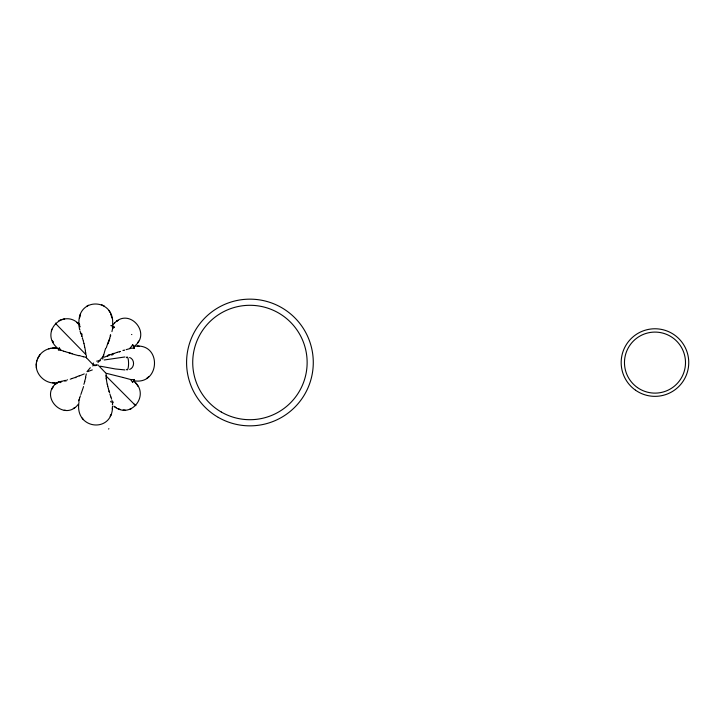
<?xml version="1.0" encoding="UTF-8"?>
<svg xmlns="http://www.w3.org/2000/svg" width="725" height="725" viewBox="0 0 725 725"><rect width="100%" height="100%" fill="white"/><g stroke="black" fill="none" stroke-linecap="round" stroke-linejoin="round"><path stroke-width="1.09" d="M78.844 325.235L79.596 329.558M56.387 382.827C44.488 384.558 33.096 372.387 36.902 360.633M36.25 365.3L36.322 363.769M134.333 346.224C151.897 333.437 129.422 307.173 114.405 323.169M112.638 404.269L111.958 400.327M78.925 323.268C77.783 296.597 114.813 298.238 112.593 324.374M78.862 401.505L79.623 398.288M112.257 408.936L112.529 406.172C112.937 433.496 75.237 429.753 78.835 403.39M79.369 324.537L77.557 323.087L79.623 324.755C63.891 307.318 39.431 331.733 56.931 347.61M36.54 362.237C38.008 352.948 47.823 346.595 56.922 348.29M79.505 317.913L79.859 316.435L79.641 317.333M51.838 329.159L51.375 330.881M111.931 331.624L112.602 328.579A17.237 17.237 0 0 1 114.323 327.347M58.589 349.495L58.399 350.13L60.918 350.229M79.995 397.119L80.421 395.796M110.735 335.584L110.581 336.074M108.034 343.75L109.865 338.258M83.565 386.561L80.856 394.491M79.995 315.846L80.511 314.369L80.149 315.402M57.311 382.555C38.099 396.004 64.226 422.675 78.3 404.287M58.607 349.559L59.278 347.891A19.004 19.004 0 0 0 61.036 350.238L63.365 351.072M130.645 379.492L131.479 379.565A18.071 18.071 0 0 0 134.397 379.501L132.621 382.474M37.455 359.038L40.083 354.534M59.033 348.426L59.233 348M110.889 414.836L110.218 416.304L110.726 415.198M134.379 379.538L133.726 380.688M51.901 389.216L53.387 386.534M126.141 349.64L131.479 348.199A18.08 18.071 0 0 1 134.333 348.254L132.63 344.665L133.472 346.242M132.602 344.71L132.285 345.245A17.835 17.835 0 0 1 129.811 348.372L129.866 348.362M133.183 381.577L133.627 380.87M137.732 342.617L138.702 341.067M98.21 365.01L93.434 365.074L92.827 366.007M61.697 381.341L60.021 381.595L60.537 382.637L61.697 381.341L65.422 380.326M113.136 324.601L114.65 322.897M133.69 380.707C160.143 385.655 162.173 342.988 135.149 346.224M57.393 382.546L55.154 384.395L58.834 381.731M147.021 378.006L148.725 376.755M88.468 305.234L86.964 306.113M73.307 408.474L74.82 407.55M116.779 321.13L118.021 320.359L116.952 321.012M58.788 320.704L61.444 319.553M113.852 406.172C130.418 420.128 150.311 395.424 134.478 381.613M129.648 369.442C134.85 367.539 134.85 359.355 129.648 357.461M134.198 347.52L133.926 346.441M84.254 373.919L79.306 375.922M107.962 356.075L107.373 356.319M129.712 409.344L131.216 408.773M74.965 377.544L74.766 377.616A15.624 1.604 -22.2 0 1 72.355 378.387M59.731 382.002L57.529 382.682M119.417 351.697L120.133 351.462M72.156 378.495L71.53 378.686M124.066 350.248L124.618 350.084M50.614 348.362L48.666 348.834M67.525 379.809L66.963 379.945M104.201 359.981L124.927 356.972M64.652 318.891L62.894 319.163M100.394 360.678L96.688 361.141M54.076 348.054L52.2 348.136M139.127 346.178L137.27 346.097M52.535 382.8L54.747 382.909M64.226 410.287L65.939 410.377M124.927 369.922L115.393 368.962L100.394 366.225M123.132 409.96L125.126 410.069M58.571 348.589L54.737 348.163L58.363 348.553M54.737 348.163L58.154 348.535M112.602 328.226C111.115 324.012 117.368 329.395 112.302 326.023M83.094 356.6L86.039 357.343L93.434 365.074M122.878 377.435L130.482 379.474A18.913 18.904 0 0 1 132.521 382.302M122.715 377.399L105.596 373.121M78.644 355.44L78.862 355.495A14.772 0.58 15 0 0 80.865 355.984M72.237 353.664L67.117 352.214M66.473 352.024L65.114 351.625M64.96 351.571L63.61 351.154M118.302 408.719L120.06 409.344M101.427 304.591L104.391 306.122M112.022 325.978L112.556 326.286M114.577 406.707L116.227 407.722M78.971 324.229L76.814 322.462L79.659 324.791M56.097 323.712L55.553 323.232A110.227 0.716 45 0 0 56.958 324.891L58.997 327.029A80.384 0.517 45 0 0 60.773 328.869L61.398 329.513A78.363 0.508 45 0 0 61.888 330.02L85.786 354.462M134.306 404.26L134.469 404.423A108.94 0.707 45 0 0 135.811 405.538L135.276 404.913M134.216 404.178L133.69 403.689M105.324 372.587L98.727 365.717M133.645 403.635L105.832 375.749M135.031 382.283L136.545 384.123M82.179 418.062L83.33 419.63M138.058 386.443L137.07 384.83M110.046 312.466L109.004 310.708M52.662 341.267L53.142 342.236L52.354 340.532M133.699 346.378L134.098 347.284M133.853 347.076L134.261 348.072M110.717 313.925L111.904 317.913M110.907 397.028L109.856 393.911M110.952 397.146L111.596 399.103M81.146 334.397L80.674 333.02M80.638 332.893L79.986 330.881M81.608 335.793L81.78 336.309M109.294 392.153L109.14 391.654M82.324 338.031L82.478 338.539M107.209 384.295L106.992 383.253A15.053 2.474 78.3 0 1 106.457 379.701M84.417 345.97L84.635 347.003M106.33 379.556L106.149 378.296M85.378 351.217L85.477 351.942M36.322 366.823L36.54 368.499M96.325 365.038A2.248 1.776 -90 0 1 96.026 365.346M95.437 365.645A2.248 1.776 -90 0 1 93.326 362.971M126.367 357.733A6.516 1.495 -90 0 1 128.579 363.216A6.516 1.495 -90 0 1 126.458 369.378M131.85 334.597A38.833 0.652 26.7 0 1 131.551 334.442M58.254 349.196A40.772 40.763 -12.2 0 1 58.417 348.779M112.176 325.416A40.772 40.763 -12.2 0 1 113.209 325.851M122.897 350.429A35.761 1.332 -12.1 0 1 123.748 350.293M111.559 355.078A23.273 0.498 -18.1 0 1 112.991 354.625M119.489 351.788A18.306 1.251 -21.6 0 1 120.278 351.525M117.133 352.459A15.85 1.332 -22.4 0 1 119.616 351.589M112.647 354.054A14.337 1.151 -22.2 0 1 117.305 352.287M104.337 357.189A15.578 0.68 -21.8 0 1 113.78 353.338M109.593 354.534A19.512 0.634 -22.4 0 1 108.097 355.141M97.975 362.536A12.089 3.534 -44.6 0 1 103.72 356.102M110.843 325.57A84.816 0.834 23 0 1 111.188 325.733M102.742 359.129A16.621 5.401 -68.6 0 1 103.467 354.96M103.602 355.603A15.352 2.909 -72.3 0 1 105.633 348.326M106.267 347.9A15.551 1.251 -73 0 1 108.442 341.457M109.294 339.445A26.046 0.553 -70.5 0 1 108.614 341.475M110.218 336.581A32.099 1.124 -69.6 0 1 109.792 337.895M110.581 334.569A43.572 2.556 -67.5 0 1 110.137 335.947M85.65 352.151A17.944 3.38 78.2 0 1 85.876 354.017M84.734 346.994A14.844 2.655 78.4 0 1 85.496 351.353M84.009 343.695A13.449 2.13 78.6 0 1 84.517 345.879M83.248 340.841A14.373 1.958 78.4 0 1 83.955 343.568M82.442 338.104A16.847 1.794 77.6 0 1 83.112 340.342M81.562 335.068A20.789 1.586 76.3 0 1 82.115 336.735M79.696 329.159A26.689 1.133 74.3 0 1 79.877 329.422M82.124 334.859A52.807 3.779 64.8 0 1 81.599 333.346M78.762 324.61A49.554 3.208 70.3 0 1 79.061 324.564M80.167 326.857A35.779 2.284 69.2 0 1 80.013 326.069M108.868 428.62A63.854 0.462 -65.1 0 1 108.659 429.082M106.385 376.628A23.762 4.386 77.9 0 1 106.131 374.209M111.161 402.194A36.359 2.003 66.5 0 1 110.662 401.342M112.448 404.169A49.01 3 71 0 1 112.366 404.777M113.055 401.868A49.499 3.861 63.5 0 1 113.191 402.692M109.602 392.587A19.104 1.223 75.5 0 1 109.103 390.993M109.103 391.273A15.615 1.532 77.1 0 1 108.496 389.18M108.415 388.863A13.63 1.695 77.9 0 1 107.762 386.353M107.762 386.198A13.123 1.858 78.2 0 1 107.309 384.232M106.339 378.55A19.086 3.308 78.2 0 1 106.104 376.792M83.448 356.745A18.442 0.797 15.1 0 1 81.662 356.283M78.853 355.739A12.443 0.489 15.1 0 1 69.083 352.93M86.266 355.205A22.013 4.758 77.1 0 1 86.456 357.833M87.625 371.662A19.765 1.767 -24.1 0 1 92.302 369.931M90.299 367.711A12.271 1.269 -48.7 0 1 87.009 371.599M79.224 375.795A14.183 1.187 -21.9 0 1 75.454 377.227M71.014 378.958A18.08 1.812 -22 0 1 70.207 379.193M66.437 380.815A23.073 2.057 -21.4 0 1 64.616 381.006M75.735 377.707A35.652 0.861 -16.2 0 1 75.962 377.634M58.662 381.948A39.223 0.807 -22.7 0 1 58.136 382.129M79.079 402.384A43.582 3.036 -64.7 0 1 78.862 402.275M78.608 400.526A41.098 2.229 -66.5 0 1 78.78 399.765M79.397 398.378A30.214 0.897 -69 0 1 79.705 397.373M84.843 381.377A15.107 0.625 -72.4 0 1 83.883 384.341M85.822 377.326A15.542 1.631 -72.9 0 1 84.698 381.178M86.32 373.901A17.463 3.888 -71.5 0 1 85.586 376.937M218.252 417.364A63.356 63.356 0 0 0 313.282 362.5A63.356 63.356 0 0 0 218.252 307.636A63.356 63.356 0 0 0 218.252 417.364M221.324 412.045A57.212 57.212 0 0 0 307.137 362.5A57.212 57.212 0 0 0 221.324 312.955A57.212 57.212 0 0 0 221.324 412.045M635.499 390.186A33.794 33.794 0 0 0 688.614 365.59A33.794 33.794 0 0 0 640.764 331.896A33.794 33.794 0 0 0 635.499 390.186M637.42 387.558A30.513 30.513 0 0 0 685.379 365.346A30.513 30.513 0 0 0 642.169 334.914A30.513 30.513 0 0 0 637.42 387.558"/></g></svg>
